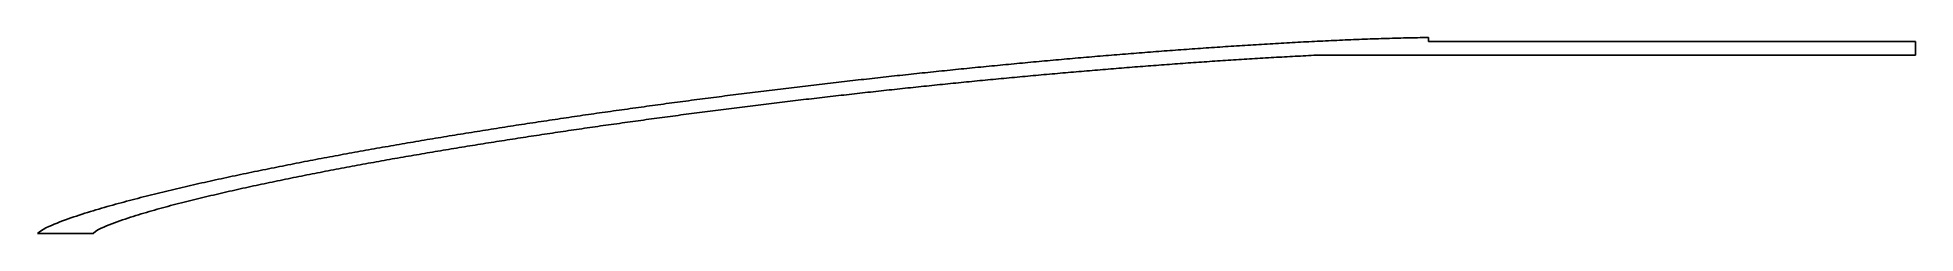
# Model space of a CAD drawing. Extents: x 0 to 270, y 0 to 28.
import ezdxf

# ---------------------------------------------------------------- set-up
doc = ezdxf.new("R2010")
doc.units = 0
doc.layers.add('Shape001', color=7, linetype='CONTINUOUS')

msp = doc.modelspace()

# ---------------------------------------------------------------- linework, layer by layer
at = {"layer": 'Shape001'}
for p, q in [((172.8, 26.9773), (173.2, 27.0029)), ((173.2, 27.0029), (173.6, 27.0282)), ((173.6, 27.0282), (174, 27.0534)), ((174, 27.0534), (174.4, 27.0784)), ((174.4, 27.0784), (174.8, 27.1032)), ((174.8, 27.1032), (175.2, 27.1278)), ((175.2, 27.1278), (175.6, 27.1522)), ((175.6, 27.1522), (176, 27.1765)), ((176, 27.1765), (176.4, 27.2005)), ((176.4, 27.2005), (176.8, 27.2243)), ((176.8, 27.2243), (177.2, 27.248)), ((177.2, 27.248), (177.6, 27.2714)), ((177.6, 27.2714), (178, 27.2946)), ((178, 27.2946), (178.4, 27.3177)), ((178.4, 27.3177), (178.8, 27.3405)), ((178.8, 27.3405), (179.2, 27.3631)), ((179.2, 27.3631), (179.6, 27.3855)), ((179.6, 27.3855), (180, 27.4077)), ((180, 27.4077), (180.4, 27.4297)), ((180.4, 27.4297), (180.8, 27.4514)), ((180.8, 27.4514), (181.2, 27.473)), ((181.2, 27.473), (181.6, 27.4943)), ((181.6, 27.4943), (182, 27.5154)), ((182, 27.5154), (182.4, 27.5363)), ((182.4, 27.5363), (182.8, 27.5569)), ((182.8, 27.5569), (183.2, 27.5773)), ((183.2, 27.5773), (183.6, 27.5975)), ((183.6, 27.5975), (184, 27.6175)), ((184, 27.6175), (184.4, 27.6372)), ((184.4, 27.6372), (184.8, 27.6566)), ((184.8, 27.6566), (185.2, 27.6758)), ((185.2, 27.6758), (185.6, 27.6948)), ((185.6, 27.6948), (186, 27.7135)), ((186, 27.7135), (186.4, 27.7319)), ((186.4, 27.7319), (186.8, 27.7501)), ((186.8, 27.7501), (187.2, 27.7681)), ((187.2, 27.7681), (187.6, 27.7857)), ((187.6, 27.7857), (188, 27.8031)), ((188, 27.8031), (188.4, 27.8202)), ((188.4, 27.8202), (188.8, 27.837)), ((188.8, 27.837), (189.2, 27.8535)), ((189.2, 27.8535), (189.6, 27.8697)), ((189.6, 27.8697), (190, 27.8857)), ((190, 27.8857), (190.4, 27.9013)), ((190.4, 27.9013), (190.8, 27.9166)), ((190.8, 27.9166), (191.2, 27.9316)), ((191.2, 27.9316), (191.6, 27.9462)), ((191.6, 27.9462), (192, 27.9605)), ((192, 27.9605), (192.4, 27.9745)), ((192.4, 27.9745), (192.8, 27.9881)), ((192.8, 27.9881), (193.2, 28.0013)), ((193.2, 28.0013), (193.6, 28.0142)), ((193.6, 28.0142), (194, 28.0267)), ((194, 28.0267), (194.4, 28.0388)), ((194.4, 28.0388), (194.8, 28.0504)), ((194.8, 28.0504), (195.2, 28.0617)), ((195.2, 28.0617), (195.6, 28.0724)), ((195.6, 28.0724), (196, 28.0827)), ((196, 28.0827), (196.4, 28.0925)), ((196.4, 28.0925), (196.8, 28.1018)), ((196.8, 28.1018), (197.2, 28.1106)), ((197.2, 28.1106), (197.6, 28.1187)), ((197.6, 28.1187), (198, 28.1262)), ((198, 28.1262), (198.4, 28.1329)), ((198.4, 28.1329), (198.8, 28.1389)), ((198.8, 28.1389), (199.2, 28.144)), ((199.2, 28.144), (199.6, 28.1479)), ((199.6, 28.1479), (200, 28.15)), ((200, 28.15), (200, 27.6)), ((200, 27.6), (270, 27.6)), ((270, 27.6), (270, 25.6)), ((139.2, 24.2647), (139.6, 24.3029)), ((139.6, 24.3029), (140, 24.3409)), ((140, 24.3409), (140.4, 24.3789)), ((140.4, 24.3789), (140.8, 24.4167)), ((140.8, 24.4167), (141.2, 24.4543)), ((141.2, 24.4543), (141.6, 24.4919)), ((141.6, 24.4919), (142, 24.5292)), ((142, 24.5292), (142.4, 24.5665)), ((142.4, 24.5665), (142.8, 24.6036)), ((142.8, 24.6036), (143.2, 24.6406)), ((143.2, 24.6406), (143.6, 24.6775)), ((143.6, 24.6775), (144, 24.7142)), ((144, 24.7142), (144.4, 24.7508)), ((144.4, 24.7508), (144.8, 24.7873)), ((144.8, 24.7873), (145.2, 24.8236)), ((145.2, 24.8236), (145.6, 24.8598)), ((145.6, 24.8598), (146, 24.8958)), ((146, 24.8958), (146.4, 24.9318)), ((146.4, 24.9318), (146.8, 24.9675)), ((146.8, 24.9675), (147.2, 25.0032)), ((147.2, 25.0032), (147.6, 25.0387)), ((147.6, 25.0387), (148, 25.0741)), ((148, 25.0741), (148.4, 25.1093)), ((148.4, 25.1093), (148.8, 25.1444)), ((148.8, 25.1444), (149.2, 25.1793)), ((149.2, 25.1793), (149.6, 25.2141)), ((149.6, 25.2141), (150, 25.2488)), ((150, 25.2488), (150.4, 25.2834)), ((150.4, 25.2834), (150.8, 25.3178)), ((150.8, 25.3178), (151.2, 25.352)), ((151.2, 25.352), (151.6, 25.3861)), ((151.6, 25.3861), (152, 25.4201)), ((152, 25.4201), (152.4, 25.4539)), ((152.4, 25.4539), (152.8, 25.4876)), ((152.8, 25.4876), (153.2, 25.5212)), ((153.2, 25.5212), (153.6, 25.5546)), ((153.6, 25.5546), (154, 25.5878)), ((154, 25.5878), (154.4, 25.6209)), ((154.4, 25.6209), (154.8, 25.6539)), ((154.8, 25.6539), (155.2, 25.6867)), ((155.2, 25.6867), (155.6, 25.7194)), ((155.6, 25.7194), (156, 25.752)), ((156, 25.752), (156.4, 25.7843)), ((156.4, 25.7843), (156.8, 25.8166)), ((156.8, 25.8166), (157.2, 25.8487)), ((157.2, 25.8487), (157.6, 25.8806)), ((157.6, 25.8806), (158, 25.9124)), ((158, 25.9124), (158.4, 25.944)), ((158.4, 25.944), (158.8, 25.9755)), ((158.8, 25.9755), (159.2, 26.0069)), ((159.2, 26.0069), (159.6, 26.0381)), ((159.6, 26.0381), (160, 26.0691)), ((160, 26.0691), (160.4, 26.1)), ((160.4, 26.1), (160.8, 26.1307)), ((160.8, 26.1307), (161.2, 26.1613)), ((161.2, 26.1613), (161.6, 26.1917)), ((161.6, 26.1917), (162, 26.222)), ((162, 26.222), (162.4, 26.2521)), ((162.752, 24.3026), (162.368, 24.2742)), ((162.4, 26.2521), (162.8, 26.2821)), ((163.136, 24.3309), (162.752, 24.3026)), ((162.8, 26.2821), (163.2, 26.3119)), ((163.52, 24.359), (163.136, 24.3309)), ((163.2, 26.3119), (163.6, 26.3415)), ((163.904, 24.3869), (163.52, 24.359)), ((163.6, 26.3415), (164, 26.371)), ((164.288, 24.4148), (163.904, 24.3869)), ((164, 26.371), (164.4, 26.4003)), ((164.672, 24.4425), (164.288, 24.4148)), ((164.4, 26.4003), (164.8, 26.4294)), ((165.056, 24.47), (164.672, 24.4425)), ((164.8, 26.4294), (165.2, 26.4584)), ((165.44, 24.4974), (165.056, 24.47)), ((165.2, 26.4584), (165.6, 26.4873)), ((165.824, 24.5246), (165.44, 24.4974)), ((165.6, 26.4873), (166, 26.5159)), ((166.208, 24.5517), (165.824, 24.5246)), ((166, 26.5159), (166.4, 26.5444)), ((166.592, 24.5786), (166.208, 24.5517)), ((166.4, 26.5444), (166.8, 26.5728)), ((166.976, 24.6054), (166.592, 24.5786)), ((166.8, 26.5728), (167.2, 26.601)), ((167.36, 24.632), (166.976, 24.6054)), ((167.2, 26.601), (167.6, 26.629)), ((167.744, 24.6585), (167.36, 24.632)), ((167.6, 26.629), (168, 26.6568)), ((168.128, 24.6848), (167.744, 24.6585)), ((168, 26.6568), (168.4, 26.6845)), ((168.512, 24.711), (168.128, 24.6848)), ((168.4, 26.6845), (168.8, 26.712)), ((168.896, 24.737), (168.512, 24.711)), ((168.8, 26.712), (169.2, 26.7393)), ((169.28, 24.7629), (168.896, 24.737)), ((169.2, 26.7393), (169.6, 26.7664)), ((169.664, 24.7886), (169.28, 24.7629)), ((169.6, 26.7664), (170, 26.7934)), ((170.048, 24.8141), (169.664, 24.7886)), ((170, 26.7934), (170.4, 26.8202)), ((170.432, 24.8395), (170.048, 24.8141)), ((170.4, 26.8202), (170.8, 26.8468)), ((170.816, 24.8647), (170.432, 24.8395)), ((170.8, 26.8468), (171.2, 26.8733)), ((171.2, 24.8898), (170.816, 24.8647)), ((171.2, 26.8733), (171.6, 26.8996)), ((171.584, 24.9147), (171.2, 24.8898)), ((171.968, 24.9394), (171.584, 24.9147)), ((171.6, 26.8996), (172, 26.9257)), ((172.352, 24.964), (171.968, 24.9394)), ((172, 26.9257), (172.4, 26.9516)), ((172.736, 24.9884), (172.352, 24.964)), ((172.4, 26.9516), (172.8, 26.9773)), ((173.12, 25.0127), (172.736, 24.9884)), ((173.504, 25.0367), (173.12, 25.0127)), ((173.888, 25.0606), (173.504, 25.0367)), ((174.272, 25.0844), (173.888, 25.0606)), ((174.656, 25.1079), (174.272, 25.0844)), ((175.04, 25.1313), (174.656, 25.1079)), ((175.424, 25.1545), (175.04, 25.1313)), ((175.808, 25.1776), (175.424, 25.1545)), ((176.192, 25.2004), (175.808, 25.1776)), ((176.576, 25.2231), (176.192, 25.2004)), ((176.96, 25.2456), (176.576, 25.2231)), ((177.344, 25.2679), (176.96, 25.2456)), ((177.728, 25.2901), (177.344, 25.2679)), ((178.112, 25.312), (177.728, 25.2901)), ((178.496, 25.3338), (178.112, 25.312)), ((178.88, 25.3554), (178.496, 25.3338)), ((179.264, 25.3768), (178.88, 25.3554)), ((179.648, 25.398), (179.264, 25.3768)), ((180.032, 25.419), (179.648, 25.398)), ((180.416, 25.4398), (180.032, 25.419)), ((180.8, 25.4604), (180.416, 25.4398)), ((181.184, 25.4809), (180.8, 25.4604)), ((181.568, 25.5011), (181.184, 25.4809)), ((181.952, 25.5211), (181.568, 25.5011)), ((182.336, 25.5409), (181.952, 25.5211)), ((182.72, 25.5605), (182.336, 25.5409)), ((183.104, 25.5799), (182.72, 25.5605)), ((183.488, 25.5991), (183.104, 25.5799)), ((183.872, 25.6), (183.488, 25.5991)), ((184.256, 25.6), (183.872, 25.6)), ((184.64, 25.6), (184.256, 25.6)), ((185.024, 25.6), (184.64, 25.6)), ((185.408, 25.6), (185.024, 25.6)), ((185.792, 25.6), (185.408, 25.6)), ((186.176, 25.6), (185.792, 25.6)), ((186.56, 25.6), (186.176, 25.6)), ((186.944, 25.6), (186.56, 25.6)), ((187.328, 25.6), (186.944, 25.6)), ((187.712, 25.6), (187.328, 25.6)), ((188.096, 25.6), (187.712, 25.6)), ((188.48, 25.6), (188.096, 25.6)), ((188.864, 25.6), (188.48, 25.6)), ((189.248, 25.6), (188.864, 25.6)), ((189.632, 25.6), (189.248, 25.6)), ((190.016, 25.6), (189.632, 25.6)), ((190.4, 25.6), (190.016, 25.6)), ((190.784, 25.6), (190.4, 25.6)), ((191.168, 25.6), (190.784, 25.6)), ((191.552, 25.6), (191.168, 25.6)), ((191.936, 25.6), (191.552, 25.6)), ((192.32, 25.6), (191.936, 25.6)), ((192.704, 25.6), (192.32, 25.6)), ((193.088, 25.6), (192.704, 25.6)), ((193.472, 25.6), (193.088, 25.6)), ((193.856, 25.6), (193.472, 25.6)), ((194.24, 25.6), (193.856, 25.6)), ((194.624, 25.6), (194.24, 25.6)), ((195.008, 25.6), (194.624, 25.6)), ((195.392, 25.6), (195.008, 25.6)), ((195.776, 25.6), (195.392, 25.6)), ((196.16, 25.6), (195.776, 25.6)), ((196.544, 25.6), (196.16, 25.6)), ((196.928, 25.6), (196.544, 25.6)), ((197.312, 25.6), (196.928, 25.6)), ((197.696, 25.6), (197.312, 25.6)), ((198.08, 25.6), (197.696, 25.6)), ((198.464, 25.6), (198.08, 25.6)), ((198.848, 25.6), (198.464, 25.6)), ((199.232, 25.6), (198.848, 25.6)), ((199.616, 25.6), (199.232, 25.6)), ((200, 25.6), (199.616, 25.6)), ((270, 25.6), (200, 25.6)), ((113.6, 21.5548), (114, 21.6011)), ((114, 21.6011), (114.4, 21.6472)), ((114.4, 21.6472), (114.8, 21.6933)), ((114.8, 21.6933), (115.2, 21.7392)), ((115.2, 21.7392), (115.6, 21.7851)), ((115.6, 21.7851), (116, 21.8307)), ((116, 21.8307), (116.4, 21.8763)), ((116.4, 21.8763), (116.8, 21.9217)), ((116.8, 21.9217), (117.2, 21.967)), ((117.2, 21.967), (117.6, 22.0122)), ((117.6, 22.0122), (118, 22.0573)), ((118, 22.0573), (118.4, 22.1022)), ((118.4, 22.1022), (118.8, 22.147)), ((118.8, 22.147), (119.2, 22.1917)), ((119.2, 22.1917), (119.6, 22.2363)), ((119.6, 22.2363), (120, 22.2807)), ((120, 22.2807), (120.4, 22.325)), ((120.4, 22.325), (120.8, 22.3692)), ((120.8, 22.3692), (121.2, 22.4132)), ((121.2, 22.4132), (121.6, 22.4572)), ((121.6, 22.4572), (122, 22.501)), ((122, 22.501), (122.4, 22.5446)), ((122.4, 22.5446), (122.8, 22.5882)), ((122.8, 22.5882), (123.2, 22.6316)), ((123.2, 22.6316), (123.6, 22.6749)), ((123.6, 22.6749), (124, 22.7181)), ((124, 22.7181), (124.4, 22.7611)), ((124.4, 22.7611), (124.8, 22.8041)), ((124.8, 22.8041), (125.2, 22.8469)), ((125.2, 22.8469), (125.6, 22.8895)), ((125.6, 22.8895), (126, 22.9321)), ((126, 22.9321), (126.4, 22.9745)), ((126.4, 22.9745), (126.8, 23.0168)), ((126.8, 23.0168), (127.2, 23.059)), ((127.2, 23.059), (127.6, 23.101)), ((127.6, 23.101), (128, 23.1429)), ((128, 23.1429), (128.4, 23.1847)), ((128.4, 23.1847), (128.8, 23.2264)), ((128.8, 23.2264), (129.2, 23.2679)), ((129.2, 23.2679), (129.6, 23.3093)), ((129.6, 23.3093), (130, 23.3506)), ((130, 23.3506), (130.4, 23.3918)), ((130.4, 23.3918), (130.8, 23.4328)), ((130.8, 23.4328), (131.2, 23.4737)), ((131.2, 23.4737), (131.6, 23.5145)), ((131.6, 23.5145), (132, 23.5551)), ((132.032, 21.6148), (131.648, 21.5762)), ((132, 23.5551), (132.4, 23.5956)), ((132.416, 21.6532), (132.032, 21.6148)), ((132.4, 23.5956), (132.8, 23.636)), ((132.8, 21.6916), (132.416, 21.6532)), ((132.8, 23.636), (133.2, 23.6763)), ((133.184, 21.7298), (132.8, 21.6916)), ((133.568, 21.7679), (133.184, 21.7298)), ((133.2, 23.6763), (133.6, 23.7164)), ((133.952, 21.8059), (133.568, 21.7679)), ((133.6, 23.7164), (134, 23.7564)), ((134.336, 21.8438), (133.952, 21.8059)), ((134, 23.7564), (134.4, 23.7963)), ((134.72, 21.8816), (134.336, 21.8438)), ((134.4, 23.7963), (134.8, 23.836)), ((135.104, 21.9192), (134.72, 21.8816)), ((134.8, 23.836), (135.2, 23.8757)), ((135.488, 21.9567), (135.104, 21.9192)), ((135.2, 23.8757), (135.6, 23.9151)), ((135.872, 21.9941), (135.488, 21.9567)), ((135.6, 23.9151), (136, 23.9545)), ((136.256, 22.0314), (135.872, 21.9941)), ((136, 23.9545), (136.4, 23.9937)), ((136.64, 22.0686), (136.256, 22.0314)), ((136.4, 23.9937), (136.8, 24.0328)), ((137.024, 22.1056), (136.64, 22.0686)), ((136.8, 24.0328), (137.2, 24.0718)), ((137.408, 22.1425), (137.024, 22.1056)), ((137.2, 24.0718), (137.6, 24.1106)), ((137.792, 22.1793), (137.408, 22.1425)), ((137.6, 24.1106), (138, 24.1494)), ((138.176, 22.216), (137.792, 22.1793)), ((138, 24.1494), (138.4, 24.1879)), ((138.56, 22.2526), (138.176, 22.216)), ((138.4, 24.1879), (138.8, 24.2264)), ((138.944, 22.289), (138.56, 22.2526)), ((138.8, 24.2264), (139.2, 24.2647)), ((139.328, 22.3254), (138.944, 22.289)), ((139.712, 22.3616), (139.328, 22.3254)), ((140.096, 22.3976), (139.712, 22.3616)), ((140.48, 22.4336), (140.096, 22.3976)), ((140.864, 22.4694), (140.48, 22.4336)), ((141.248, 22.5052), (140.864, 22.4694)), ((141.632, 22.5407), (141.248, 22.5052)), ((142.016, 22.5762), (141.632, 22.5407)), ((142.4, 22.6116), (142.016, 22.5762)), ((142.784, 22.6468), (142.4, 22.6116)), ((143.168, 22.6819), (142.784, 22.6468)), ((143.552, 22.7169), (143.168, 22.6819)), ((143.936, 22.7518), (143.552, 22.7169)), ((144.32, 22.7865), (143.936, 22.7518)), ((144.704, 22.8211), (144.32, 22.7865)), ((145.088, 22.8556), (144.704, 22.8211)), ((145.472, 22.89), (145.088, 22.8556)), ((145.856, 22.9242), (145.472, 22.89)), ((146.24, 22.9583), (145.856, 22.9242)), ((146.624, 22.9923), (146.24, 22.9583)), ((147.008, 23.0262), (146.624, 22.9923)), ((147.392, 23.0599), (147.008, 23.0262)), ((147.776, 23.0935), (147.392, 23.0599)), ((148.16, 23.127), (147.776, 23.0935)), ((148.544, 23.1604), (148.16, 23.127)), ((148.928, 23.1936), (148.544, 23.1604)), ((149.312, 23.2268), (148.928, 23.1936)), ((149.696, 23.2597), (149.312, 23.2268)), ((150.08, 23.2926), (149.696, 23.2597)), ((150.464, 23.3253), (150.08, 23.2926)), ((150.848, 23.3579), (150.464, 23.3253)), ((151.232, 23.3904), (150.848, 23.3579)), ((151.616, 23.4227), (151.232, 23.3904)), ((152, 23.4549), (151.616, 23.4227)), ((152.384, 23.487), (152, 23.4549)), ((152.768, 23.519), (152.384, 23.487)), ((153.152, 23.5508), (152.768, 23.519)), ((153.536, 23.5825), (153.152, 23.5508)), ((153.92, 23.6141), (153.536, 23.5825)), ((154.304, 23.6455), (153.92, 23.6141)), ((154.688, 23.6768), (154.304, 23.6455)), ((155.072, 23.7079), (154.688, 23.6768)), ((155.456, 23.739), (155.072, 23.7079)), ((155.84, 23.7699), (155.456, 23.739)), ((156.224, 23.8006), (155.84, 23.7699)), ((156.608, 23.8313), (156.224, 23.8006)), ((156.992, 23.8617), (156.608, 23.8313)), ((157.376, 23.8921), (156.992, 23.8617)), ((157.76, 23.9223), (157.376, 23.8921)), ((158.144, 23.9524), (157.76, 23.9223)), ((158.528, 23.9824), (158.144, 23.9524)), ((158.912, 24.0122), (158.528, 23.9824)), ((159.296, 24.0418), (158.912, 24.0122)), ((159.68, 24.0714), (159.296, 24.0418)), ((160.064, 24.1008), (159.68, 24.0714)), ((160.448, 24.13), (160.064, 24.1008)), ((160.832, 24.1591), (160.448, 24.13)), ((161.216, 24.1881), (160.832, 24.1591)), ((161.6, 24.217), (161.216, 24.1881)), ((161.984, 24.2456), (161.6, 24.217)), ((162.368, 24.2742), (161.984, 24.2456)), ((92, 18.8652), (92.4, 18.9185)), ((92.4, 18.9185), (92.8, 18.9716)), ((92.8, 18.9716), (93.2, 19.0246)), ((93.2, 19.0246), (93.6, 19.0774)), ((93.6, 19.0774), (94, 19.1301)), ((94, 19.1301), (94.4, 19.1827)), ((94.4, 19.1827), (94.8, 19.2351)), ((94.8, 19.2351), (95.2, 19.2875)), ((95.2, 19.2875), (95.6, 19.3396)), ((95.6, 19.3396), (96, 19.3917)), ((96, 19.3917), (96.4, 19.4436)), ((96.4, 19.4436), (96.8, 19.4954)), ((96.8, 19.4954), (97.2, 19.5471)), ((97.2, 19.5471), (97.6, 19.5986)), ((97.6, 19.5986), (98, 19.65)), ((98, 19.65), (98.4, 19.7013)), ((98.4, 19.7013), (98.8, 19.7524)), ((98.8, 19.7524), (99.2, 19.8034)), ((99.2, 19.8034), (99.6, 19.8543)), ((99.6, 19.8543), (100, 19.9051)), ((100, 19.9051), (100.4, 19.9557)), ((100.4, 19.9557), (100.8, 20.0062)), ((100.8, 20.0062), (101.2, 20.0565)), ((101.2, 20.0565), (101.6, 20.1068)), ((101.6, 20.1068), (102, 20.1569)), ((102, 20.1569), (102.4, 20.2069)), ((102.4, 20.2069), (102.8, 20.2567)), ((102.8, 20.2567), (103.2, 20.3064)), ((103.2, 20.3064), (103.6, 20.356)), ((103.6, 20.356), (104, 20.4055)), ((104, 20.4055), (104.4, 20.4548)), ((104.4, 20.4548), (104.8, 20.5041)), ((104.8, 20.5041), (105.2, 20.5531)), ((105.2, 20.5531), (105.6, 20.6021)), ((105.6, 20.6021), (106, 20.6509)), ((106, 20.6509), (106.4, 20.6996)), ((106.4, 20.6996), (106.8, 20.7482)), ((106.8, 20.7482), (107.2, 20.7967)), ((107.456, 18.9098), (107.072, 18.8637)), ((107.2, 20.7967), (107.6, 20.845)), ((107.84, 18.9557), (107.456, 18.9098)), ((107.6, 20.845), (108, 20.8932)), ((108.224, 19.0016), (107.84, 18.9557)), ((108, 20.8932), (108.4, 20.9413)), ((108.608, 19.0473), (108.224, 19.0016)), ((108.4, 20.9413), (108.8, 20.9892)), ((108.992, 19.0929), (108.608, 19.0473)), ((108.8, 20.9892), (109.2, 21.037)), ((109.376, 19.1384), (108.992, 19.0929)), ((109.2, 21.037), (109.6, 21.0847)), ((109.76, 19.1837), (109.376, 19.1384)), ((109.6, 21.0847), (110, 21.1323)), ((110.144, 19.229), (109.76, 19.1837)), ((110, 21.1323), (110.4, 21.1797)), ((110.528, 19.2741), (110.144, 19.229)), ((110.4, 21.1797), (110.8, 21.2271)), ((110.912, 19.3191), (110.528, 19.2741)), ((110.8, 21.2271), (111.2, 21.2743)), ((111.296, 19.364), (110.912, 19.3191)), ((111.2, 21.2743), (111.6, 21.3213)), ((111.68, 19.4088), (111.296, 19.364)), ((111.6, 21.3213), (112, 21.3683)), ((112.064, 19.4534), (111.68, 19.4088)), ((112, 21.3683), (112.4, 21.4151)), ((112.448, 19.498), (112.064, 19.4534)), ((112.4, 21.4151), (112.8, 21.4618)), ((112.832, 19.5424), (112.448, 19.498)), ((112.8, 21.4618), (113.2, 21.5083)), ((113.216, 19.5867), (112.832, 19.5424)), ((113.2, 21.5083), (113.6, 21.5548)), ((113.6, 19.6309), (113.216, 19.5867)), ((113.984, 19.675), (113.6, 19.6309)), ((114.368, 19.7189), (113.984, 19.675)), ((114.752, 19.7628), (114.368, 19.7189)), ((115.136, 19.8065), (114.752, 19.7628)), ((115.52, 19.8501), (115.136, 19.8065)), ((115.904, 19.8936), (115.52, 19.8501)), ((116.288, 19.9369), (115.904, 19.8936)), ((116.672, 19.9802), (116.288, 19.9369)), ((117.056, 20.0233), (116.672, 19.9802)), ((117.44, 20.0664), (117.056, 20.0233)), ((117.824, 20.1093), (117.44, 20.0664)), ((118.208, 20.152), (117.824, 20.1093)), ((118.592, 20.1947), (118.208, 20.152)), ((118.976, 20.2373), (118.592, 20.1947)), ((119.36, 20.2797), (118.976, 20.2373)), ((119.744, 20.322), (119.36, 20.2797)), ((120.128, 20.3642), (119.744, 20.322)), ((120.512, 20.4063), (120.128, 20.3642)), ((120.896, 20.4483), (120.512, 20.4063)), ((121.28, 20.4902), (120.896, 20.4483)), ((121.664, 20.5319), (121.28, 20.4902)), ((122.048, 20.5735), (121.664, 20.5319)), ((122.432, 20.615), (122.048, 20.5735)), ((122.816, 20.6564), (122.432, 20.615)), ((123.2, 20.6977), (122.816, 20.6564)), ((123.584, 20.7388), (123.2, 20.6977)), ((123.968, 20.7799), (123.584, 20.7388)), ((124.352, 20.8208), (123.968, 20.7799)), ((124.736, 20.8616), (124.352, 20.8208)), ((125.12, 20.9023), (124.736, 20.8616)), ((125.504, 20.9429), (125.12, 20.9023)), ((125.888, 20.9833), (125.504, 20.9429)), ((126.272, 21.0237), (125.888, 20.9833)), ((126.656, 21.0639), (126.272, 21.0237)), ((127.04, 21.104), (126.656, 21.0639)), ((127.424, 21.144), (127.04, 21.104)), ((127.808, 21.1839), (127.424, 21.144)), ((128.192, 21.2236), (127.808, 21.1839)), ((128.576, 21.2633), (128.192, 21.2236)), ((128.96, 21.3028), (128.576, 21.2633)), ((129.344, 21.3422), (128.96, 21.3028)), ((129.728, 21.3815), (129.344, 21.3422)), ((130.112, 21.4207), (129.728, 21.3815)), ((130.496, 21.4597), (130.112, 21.4207)), ((130.88, 21.4987), (130.496, 21.4597)), ((131.264, 21.5375), (130.88, 21.4987)), ((131.648, 21.5762), (131.264, 21.5375)), ((72.8, 16.1464), (73.2, 16.2065)), ((73.2, 16.2065), (73.6, 16.2664)), ((73.6, 16.2664), (74, 16.3261)), ((74, 16.3261), (74.4, 16.3857)), ((74.4, 16.3857), (74.8, 16.4452)), ((74.8, 16.4452), (75.2, 16.5044)), ((75.2, 16.5044), (75.6, 16.5636)), ((75.6, 16.5636), (76, 16.6226)), ((76, 16.6226), (76.4, 16.6814)), ((76.4, 16.6814), (76.8, 16.7401)), ((76.8, 16.7401), (77.2, 16.7987)), ((77.2, 16.7987), (77.6, 16.8571)), ((77.6, 16.8571), (78, 16.9154)), ((78, 16.9154), (78.4, 16.9735)), ((78.4, 16.9735), (78.8, 17.0314)), ((78.8, 17.0314), (79.2, 17.0893)), ((79.2, 17.0893), (79.6, 17.1469)), ((79.6, 17.1469), (80, 17.2045)), ((80, 17.2045), (80.4, 17.2619)), ((80.4, 17.2619), (80.8, 17.3191)), ((80.8, 17.3191), (81.2, 17.3762)), ((81.2, 17.3762), (81.6, 17.4332)), ((81.6, 17.4332), (82, 17.49)), ((82, 17.49), (82.4, 17.5466)), ((82.4, 17.5466), (82.8, 17.6032)), ((82.8, 17.6032), (83.2, 17.6596)), ((83.2, 17.6596), (83.6, 17.7158)), ((83.6, 17.7158), (84, 17.7719)), ((84, 17.7719), (84.4, 17.8279)), ((84.4, 17.8279), (84.8, 17.8837)), ((84.8, 17.8837), (85.2, 17.9394)), ((85.2, 17.9394), (85.6, 17.995)), ((85.6, 17.995), (86, 18.0504)), ((86, 18.0504), (86.4, 18.1057)), ((86.72, 16.2473), (86.336, 16.1946)), ((86.4, 18.1057), (86.8, 18.1608)), ((87.104, 16.3), (86.72, 16.2473)), ((86.8, 18.1608), (87.2, 18.2158)), ((87.488, 16.3525), (87.104, 16.3)), ((87.2, 18.2158), (87.6, 18.2707)), ((87.872, 16.4049), (87.488, 16.3525)), ((87.6, 18.2707), (88, 18.3254)), ((88.256, 16.4571), (87.872, 16.4049)), ((88, 18.3254), (88.4, 18.38)), ((88.64, 16.5093), (88.256, 16.4571)), ((88.4, 18.38), (88.8, 18.4344)), ((89.024, 16.5613), (88.64, 16.5093)), ((88.8, 18.4344), (89.2, 18.4888)), ((89.408, 16.6131), (89.024, 16.5613)), ((89.2, 18.4888), (89.6, 18.5429)), ((89.792, 16.6649), (89.408, 16.6131)), ((89.6, 18.5429), (90, 18.597)), ((90.176, 16.7165), (89.792, 16.6649)), ((90, 18.597), (90.4, 18.6509)), ((90.56, 16.7679), (90.176, 16.7165)), ((90.4, 18.6509), (90.8, 18.7047)), ((90.944, 16.8193), (90.56, 16.7679)), ((90.8, 18.7047), (91.2, 18.7583)), ((91.328, 16.8705), (90.944, 16.8193)), ((91.2, 18.7583), (91.6, 18.8118)), ((91.712, 16.9216), (91.328, 16.8705)), ((91.6, 18.8118), (92, 18.8652)), ((92.096, 16.9726), (91.712, 16.9216)), ((92.48, 17.0234), (92.096, 16.9726)), ((92.864, 17.0741), (92.48, 17.0234)), ((93.248, 17.1247), (92.864, 17.0741)), ((93.632, 17.1752), (93.248, 17.1247)), ((94.016, 17.2255), (93.632, 17.1752)), ((94.4, 17.2757), (94.016, 17.2255)), ((94.784, 17.3258), (94.4, 17.2757)), ((95.168, 17.3758), (94.784, 17.3258)), ((95.552, 17.4256), (95.168, 17.3758)), ((95.936, 17.4753), (95.552, 17.4256)), ((96.32, 17.5249), (95.936, 17.4753)), ((96.704, 17.5743), (96.32, 17.5249)), ((97.088, 17.6237), (96.704, 17.5743)), ((97.472, 17.6729), (97.088, 17.6237)), ((97.856, 17.722), (97.472, 17.6729)), ((98.24, 17.771), (97.856, 17.722)), ((98.624, 17.8198), (98.24, 17.771)), ((99.008, 17.8685), (98.624, 17.8198)), ((99.392, 17.9171), (99.008, 17.8685)), ((99.776, 17.9656), (99.392, 17.9171)), ((100.16, 18.014), (99.776, 17.9656)), ((100.544, 18.0622), (100.16, 18.014)), ((100.928, 18.1103), (100.544, 18.0622)), ((101.312, 18.1583), (100.928, 18.1103)), ((101.696, 18.2062), (101.312, 18.1583)), ((102.08, 18.2539), (101.696, 18.2062)), ((102.464, 18.3015), (102.08, 18.2539)), ((102.848, 18.349), (102.464, 18.3015)), ((103.232, 18.3964), (102.848, 18.349)), ((103.616, 18.4437), (103.232, 18.3964)), ((104, 18.4908), (103.616, 18.4437)), ((104.384, 18.5379), (104, 18.4908)), ((104.768, 18.5848), (104.384, 18.5379)), ((105.152, 18.6316), (104.768, 18.5848)), ((105.536, 18.6782), (105.152, 18.6316)), ((105.92, 18.7248), (105.536, 18.6782)), ((106.304, 18.7712), (105.92, 18.7248)), ((106.688, 18.8175), (106.304, 18.7712)), ((107.072, 18.8637), (106.688, 18.8175)), ((56, 13.477), (56.4, 13.5441)), ((56.4, 13.5441), (56.8, 13.6111)), ((56.8, 13.6111), (57.2, 13.6778)), ((57.2, 13.6778), (57.6, 13.7444)), ((57.6, 13.7444), (58, 13.8108)), ((58, 13.8108), (58.4, 13.877)), ((58.4, 13.877), (58.8, 13.943)), ((58.8, 13.943), (59.2, 14.0089)), ((59.2, 14.0089), (59.6, 14.0746)), ((59.6, 14.0746), (60, 14.14)), ((60, 14.14), (60.4, 14.2053)), ((60.4, 14.2053), (60.8, 14.2705)), ((60.8, 14.2705), (61.2, 14.3354)), ((61.2, 14.3354), (61.6, 14.4002)), ((61.6, 14.4002), (62, 14.4648)), ((62, 14.4648), (62.4, 14.5293)), ((62.4, 14.5293), (62.8, 14.5935)), ((62.8, 14.5935), (63.2, 14.6576)), ((63.2, 14.6576), (63.6, 14.7215)), ((63.6, 14.7215), (64, 14.7853)), ((64, 14.7853), (64.4, 14.8488)), ((64.4, 14.8488), (64.8, 14.9123)), ((64.8, 14.9123), (65.2, 14.9755)), ((65.2, 14.9755), (65.6, 15.0386)), ((65.6, 15.0386), (66, 15.1015)), ((66, 15.1015), (66.4, 15.1642)), ((66.4, 15.1642), (66.8, 15.2268)), ((66.8, 15.2268), (67.2, 15.2893)), ((67.2, 15.2893), (67.6, 15.3515)), ((67.6, 15.3515), (68, 15.4136)), ((68.288, 13.5567), (67.904, 13.497)), ((68, 15.4136), (68.4, 15.4755)), ((68.672, 13.6162), (68.288, 13.5567)), ((68.4, 15.4755), (68.8, 15.5373)), ((69.056, 13.6756), (68.672, 13.6162)), ((68.8, 15.5373), (69.2, 15.5989)), ((69.44, 13.7348), (69.056, 13.6756)), ((69.2, 15.5989), (69.6, 15.6604)), ((69.824, 13.7939), (69.44, 13.7348)), ((69.6, 15.6604), (70, 15.7217)), ((70.208, 13.8528), (69.824, 13.7939)), ((70, 15.7217), (70.4, 15.7828)), ((70.592, 13.9115), (70.208, 13.8528)), ((70.4, 15.7828), (70.8, 15.8438)), ((70.976, 13.9701), (70.592, 13.9115)), ((70.8, 15.8438), (71.2, 15.9046)), ((71.36, 14.0286), (70.976, 13.9701)), ((71.2, 15.9046), (71.6, 15.9653)), ((71.744, 14.0869), (71.36, 14.0286)), ((71.6, 15.9653), (72, 16.0258)), ((72.128, 14.145), (71.744, 14.0869)), ((72, 16.0258), (72.4, 16.0862)), ((72.512, 14.203), (72.128, 14.145)), ((72.4, 16.0862), (72.8, 16.1464)), ((72.896, 14.2608), (72.512, 14.203)), ((73.28, 14.3185), (72.896, 14.2608)), ((73.664, 14.376), (73.28, 14.3185)), ((74.048, 14.4334), (73.664, 14.376)), ((74.432, 14.4907), (74.048, 14.4334)), ((74.816, 14.5478), (74.432, 14.4907)), ((75.2, 14.6047), (74.816, 14.5478)), ((75.584, 14.6615), (75.2, 14.6047)), ((75.968, 14.7181), (75.584, 14.6615)), ((76.352, 14.7746), (75.968, 14.7181)), ((76.736, 14.831), (76.352, 14.7746)), ((77.12, 14.8872), (76.736, 14.831)), ((77.504, 14.9433), (77.12, 14.8872)), ((77.888, 14.9992), (77.504, 14.9433)), ((78.272, 15.055), (77.888, 14.9992)), ((78.656, 15.1107), (78.272, 15.055)), ((79.04, 15.1662), (78.656, 15.1107)), ((79.424, 15.2215), (79.04, 15.1662)), ((79.808, 15.2768), (79.424, 15.2215)), ((80.192, 15.3318), (79.808, 15.2768)), ((80.576, 15.3868), (80.192, 15.3318)), ((80.96, 15.4416), (80.576, 15.3868)), ((81.344, 15.4963), (80.96, 15.4416)), ((81.728, 15.5508), (81.344, 15.4963)), ((82.112, 15.6052), (81.728, 15.5508)), ((82.496, 15.6594), (82.112, 15.6052)), ((82.88, 15.7136), (82.496, 15.6594)), ((83.264, 15.7675), (82.88, 15.7136)), ((83.648, 15.8214), (83.264, 15.7675)), ((84.032, 15.8751), (83.648, 15.8214)), ((84.416, 15.9287), (84.032, 15.8751)), ((84.8, 15.9821), (84.416, 15.9287)), ((85.184, 16.0354), (84.8, 15.9821)), ((85.568, 16.0886), (85.184, 16.0354)), ((85.952, 16.1417), (85.568, 16.0886)), ((86.336, 16.1946), (85.952, 16.1417)), ((40.8, 10.7733), (41.2, 10.8487)), ((41.2, 10.8487), (41.6, 10.9238)), ((41.6, 10.9238), (42, 10.9986)), ((42, 10.9986), (42.4, 11.0732)), ((42.4, 11.0732), (42.8, 11.1476)), ((42.8, 11.1476), (43.2, 11.2217)), ((43.2, 11.2217), (43.6, 11.2956)), ((43.6, 11.2956), (44, 11.3692)), ((44, 11.3692), (44.4, 11.4426)), ((44.4, 11.4426), (44.8, 11.5158)), ((44.8, 11.5158), (45.2, 11.5888)), ((45.2, 11.5888), (45.6, 11.6615)), ((45.6, 11.6615), (46, 11.7339)), ((46, 11.7339), (46.4, 11.8062)), ((46.4, 11.8062), (46.8, 11.8782)), ((46.8, 11.8782), (47.2, 11.9501)), ((47.2, 11.9501), (47.6, 12.0216)), ((47.6, 12.0216), (48, 12.093)), ((48, 12.093), (48.4, 12.1642)), ((48.4, 12.1642), (48.8, 12.2351)), ((48.8, 12.2351), (49.2, 12.3058)), ((49.2, 12.3058), (49.6, 12.3764)), ((49.6, 12.3764), (50, 12.4467)), ((50, 12.4467), (50.4, 12.5168)), ((50.4, 12.5168), (50.8, 12.5867)), ((50.8, 12.5867), (51.2, 12.6563)), ((51.2, 12.6563), (51.6, 12.7258)), ((51.776, 10.8329), (51.392, 10.7654)), ((51.6, 12.7258), (52, 12.7951)), ((52.16, 10.9003), (51.776, 10.8329)), ((52, 12.7951), (52.4, 12.8642)), ((52.544, 10.9674), (52.16, 10.9003)), ((52.4, 12.8642), (52.8, 12.933)), ((52.928, 11.0343), (52.544, 10.9674)), ((52.8, 12.933), (53.2, 13.0017)), ((53.312, 11.101), (52.928, 11.0343)), ((53.2, 13.0017), (53.6, 13.0702)), ((53.696, 11.1675), (53.312, 11.101)), ((53.6, 13.0702), (54, 13.1385)), ((54.08, 11.2338), (53.696, 11.1675)), ((54, 13.1385), (54.4, 13.2066)), ((54.464, 11.2999), (54.08, 11.2338)), ((54.4, 13.2066), (54.8, 13.2745)), ((54.848, 11.3658), (54.464, 11.2999)), ((54.8, 13.2745), (55.2, 13.3422)), ((55.232, 11.4315), (54.848, 11.3658)), ((55.2, 13.3422), (55.6, 13.4097)), ((55.616, 11.497), (55.232, 11.4315)), ((55.6, 13.4097), (56, 13.477)), ((56, 11.5624), (55.616, 11.497)), ((56.384, 11.6275), (56, 11.5624)), ((56.768, 11.6924), (56.384, 11.6275)), ((57.152, 11.7571), (56.768, 11.6924)), ((57.536, 11.8217), (57.152, 11.7571)), ((57.92, 11.886), (57.536, 11.8217)), ((58.304, 11.9502), (57.92, 11.886)), ((58.688, 12.0142), (58.304, 11.9502)), ((59.072, 12.078), (58.688, 12.0142)), ((59.456, 12.1416), (59.072, 12.078)), ((59.84, 12.205), (59.456, 12.1416)), ((60.224, 12.2683), (59.84, 12.205)), ((60.608, 12.3313), (60.224, 12.2683)), ((60.992, 12.3942), (60.608, 12.3313)), ((61.376, 12.457), (60.992, 12.3942)), ((61.76, 12.5195), (61.376, 12.457)), ((62.144, 12.5819), (61.76, 12.5195)), ((62.528, 12.644), (62.144, 12.5819)), ((62.912, 12.7061), (62.528, 12.644)), ((63.296, 12.7679), (62.912, 12.7061)), ((63.68, 12.8296), (63.296, 12.7679)), ((64.064, 12.8911), (63.68, 12.8296)), ((64.448, 12.9524), (64.064, 12.8911)), ((64.832, 13.0136), (64.448, 12.9524)), ((65.216, 13.0746), (64.832, 13.0136)), ((65.6, 13.1354), (65.216, 13.0746)), ((65.984, 13.1961), (65.6, 13.1354)), ((66.368, 13.2566), (65.984, 13.1961)), ((66.752, 13.3169), (66.368, 13.2566)), ((67.136, 13.3771), (66.752, 13.3169)), ((67.52, 13.4371), (67.136, 13.3771)), ((67.904, 13.497), (67.52, 13.4371)), ((27.2, 8.04034), (27.6, 8.12618)), ((27.6, 8.12618), (28, 8.21163)), ((28, 8.21163), (28.4, 8.29671)), ((28.4, 8.29671), (28.8, 8.38142)), ((28.8, 8.38142), (29.2, 8.46577)), ((29.2, 8.46577), (29.6, 8.54976)), ((29.6, 8.54976), (30, 8.63339)), ((30, 8.63339), (30.4, 8.71667)), ((30.4, 8.71667), (30.8, 8.79962)), ((30.8, 8.79962), (31.2, 8.88222)), ((31.2, 8.88222), (31.6, 8.96449)), ((31.6, 8.96449), (32, 9.04643)), ((32, 9.04643), (32.4, 9.12804)), ((32.4, 9.12804), (32.8, 9.20933)), ((32.8, 9.20933), (33.2, 9.2903)), ((33.2, 9.2903), (33.6, 9.37097)), ((33.6, 9.37097), (34, 9.45132)), ((34, 9.45132), (34.4, 9.53136)), ((34.4, 9.53136), (34.8, 9.61111)), ((34.8, 9.61111), (35.2, 9.69056)), ((35.2, 9.69056), (35.6, 9.76971)), ((35.6, 9.76971), (36, 9.84857)), ((36, 9.84857), (36.4, 9.92714)), ((36.4, 9.92714), (36.8, 10.0054)), ((36.8, 10.0054), (37.2, 10.0834)), ((37.568, 8.17442), (37.184, 8.09737)), ((37.2, 10.0834), (37.6, 10.1612)), ((37.952, 8.25116), (37.568, 8.17442)), ((37.6, 10.1612), (38, 10.2386)), ((38.336, 8.32758), (37.952, 8.25116)), ((38, 10.2386), (38.4, 10.3158)), ((38.72, 8.4037), (38.336, 8.32758)), ((38.4, 10.3158), (38.8, 10.3927)), ((39.104, 8.47951), (38.72, 8.4037)), ((38.8, 10.3927), (39.2, 10.4694)), ((39.488, 8.55503), (39.104, 8.47951)), ((39.2, 10.4694), (39.6, 10.5457)), ((39.872, 8.63025), (39.488, 8.55503)), ((39.6, 10.5457), (40, 10.6219)), ((40.256, 8.70518), (39.872, 8.63025)), ((40, 10.6219), (40.4, 10.6977)), ((40.64, 8.77982), (40.256, 8.70518)), ((40.4, 10.6977), (40.8, 10.7733)), ((41.024, 8.85418), (40.64, 8.77982)), ((41.408, 8.92826), (41.024, 8.85418)), ((41.792, 9.00206), (41.408, 8.92826)), ((42.176, 9.07559), (41.792, 9.00206)), ((42.56, 9.14885), (42.176, 9.07559)), ((42.944, 9.22184), (42.56, 9.14885)), ((43.328, 9.29457), (42.944, 9.22184)), ((43.712, 9.36703), (43.328, 9.29457)), ((44.096, 9.43924), (43.712, 9.36703)), ((44.48, 9.51119), (44.096, 9.43924)), ((44.864, 9.58289), (44.48, 9.51119)), ((45.248, 9.65433), (44.864, 9.58289)), ((45.632, 9.72553), (45.248, 9.65433)), ((46.016, 9.79649), (45.632, 9.72553)), ((46.4, 9.8672), (46.016, 9.79649)), ((46.784, 9.93767), (46.4, 9.8672)), ((47.168, 10.0079), (46.784, 9.93767)), ((47.552, 10.0779), (47.168, 10.0079)), ((47.936, 10.1477), (47.552, 10.0779)), ((48.32, 10.2172), (47.936, 10.1477)), ((48.704, 10.2865), (48.32, 10.2172)), ((49.088, 10.3556), (48.704, 10.2865)), ((49.472, 10.4244), (49.088, 10.3556)), ((49.856, 10.4931), (49.472, 10.4244)), ((50.24, 10.5615), (49.856, 10.4931)), ((50.624, 10.6297), (50.24, 10.5615)), ((51.008, 10.6976), (50.624, 10.6297)), ((51.392, 10.7654), (51.008, 10.6976)), ((15.6, 5.34881), (16, 5.44962)), ((16, 5.44962), (16.4, 5.54973)), ((16.4, 5.54973), (16.8, 5.64915)), ((16.8, 5.64915), (17.2, 5.7479)), ((17.2, 5.7479), (17.6, 5.84601)), ((17.6, 5.84601), (18, 5.94348)), ((18, 5.94348), (18.4, 6.04034)), ((18.4, 6.04034), (18.8, 6.13659)), ((18.8, 6.13659), (19.2, 6.23226)), ((19.2, 6.23226), (19.6, 6.32736)), ((19.6, 6.32736), (20, 6.4219)), ((20, 6.4219), (20.4, 6.5159)), ((20.4, 6.5159), (20.8, 6.60936)), ((20.8, 6.60936), (21.2, 6.7023)), ((21.2, 6.7023), (21.6, 6.79473)), ((21.6, 6.79473), (22, 6.88666)), ((22, 6.88666), (22.4, 6.97809)), ((22.4, 6.97809), (22.8, 7.06905)), ((22.8, 7.06905), (23.2, 7.15954)), ((23.2, 7.15954), (23.6, 7.24956)), ((23.6, 7.24956), (24, 7.33913)), ((24, 7.33913), (24.4, 7.42826)), ((24.4, 7.42826), (24.8, 7.51695)), ((24.896, 5.43066), (24.512, 5.33952)), ((24.8, 7.51695), (25.2, 7.60521)), ((25.28, 5.52121), (24.896, 5.43066)), ((25.2, 7.60521), (25.6, 7.69305)), ((25.664, 5.61118), (25.28, 5.52121)), ((25.6, 7.69305), (26, 7.78048)), ((26.048, 5.7006), (25.664, 5.61118)), ((26, 7.78048), (26.4, 7.8675)), ((26.432, 5.78947), (26.048, 5.7006)), ((26.4, 7.8675), (26.8, 7.95411)), ((26.816, 5.87782), (26.432, 5.78947)), ((26.8, 7.95411), (27.2, 8.04034)), ((27.2, 5.96564), (26.816, 5.87782)), ((27.584, 6.05296), (27.2, 5.96564)), ((27.968, 6.13978), (27.584, 6.05296)), ((28.352, 6.22611), (27.968, 6.13978)), ((28.736, 6.31198), (28.352, 6.22611)), ((29.12, 6.39737), (28.736, 6.31198)), ((29.504, 6.48231), (29.12, 6.39737)), ((29.888, 6.56681), (29.504, 6.48231)), ((30.272, 6.65087), (29.888, 6.56681)), ((30.656, 6.7345), (30.272, 6.65087)), ((31.04, 6.8177), (30.656, 6.7345)), ((31.424, 6.9005), (31.04, 6.8177)), ((31.808, 6.98289), (31.424, 6.9005)), ((32.192, 7.06488), (31.808, 6.98289)), ((32.576, 7.14648), (32.192, 7.06488)), ((32.96, 7.22769), (32.576, 7.14648)), ((33.344, 7.30853), (32.96, 7.22769)), ((33.728, 7.38899), (33.344, 7.30853)), ((34.112, 7.46909), (33.728, 7.38899)), ((34.496, 7.54883), (34.112, 7.46909)), ((34.88, 7.62821), (34.496, 7.54883)), ((35.264, 7.70725), (34.88, 7.62821)), ((35.648, 7.78594), (35.264, 7.70725)), ((36.032, 7.86429), (35.648, 7.78594)), ((36.416, 7.94231), (36.032, 7.86429)), ((36.8, 8.02001), (36.416, 7.94231)), ((37.184, 8.09737), (36.8, 8.02001)), ((6, 2.6319), (6.4, 2.76159)), ((6.4, 2.76159), (6.8, 2.88916)), ((6.8, 2.88916), (7.2, 3.01478)), ((7.2, 3.01478), (7.6, 3.13858)), ((7.6, 3.13858), (8, 3.26067)), ((8, 3.26067), (8.4, 3.38116)), ((8.4, 3.38116), (8.8, 3.50013)), ((8.8, 3.50013), (9.2, 3.61766)), ((9.2, 3.61766), (9.6, 3.73385)), ((9.6, 3.73385), (10, 3.84874)), ((10, 3.84874), (10.4, 3.9624)), ((10.4, 3.9624), (10.8, 4.07489)), ((10.8, 4.07489), (11.2, 4.18627)), ((11.2, 4.18627), (11.6, 4.29657)), ((11.6, 4.29657), (12, 4.40584)), ((12, 4.40584), (12.4, 4.51412)), ((12.4, 4.51412), (12.8, 4.62145)), ((12.8, 4.62145), (13.2, 4.72786)), ((13.2, 4.72786), (13.6, 4.8334)), ((13.6, 4.8334), (14, 4.93808)), ((14, 4.93808), (14.4, 5.04193)), ((14.4, 5.04193), (14.8, 5.14499)), ((14.912, 2.80059), (14.528, 2.68389)), ((14.8, 5.14499), (15.2, 5.24728)), ((15.296, 2.91559), (14.912, 2.80059)), ((15.2, 5.24728), (15.6, 5.34881)), ((15.68, 3.02901), (15.296, 2.91559)), ((16.064, 3.14093), (15.68, 3.02901)), ((16.448, 3.25145), (16.064, 3.14093)), ((16.832, 3.36064), (16.448, 3.25145)), ((17.216, 3.46856), (16.832, 3.36064)), ((17.6, 3.57529), (17.216, 3.46856)), ((17.984, 3.68088), (17.6, 3.57529)), ((18.368, 3.78538), (17.984, 3.68088)), ((18.752, 3.88884), (18.368, 3.78538)), ((19.136, 3.9913), (18.752, 3.88884)), ((19.52, 4.09281), (19.136, 3.9913)), ((19.904, 4.1934), (19.52, 4.09281)), ((20.288, 4.2931), (19.904, 4.1934)), ((20.672, 4.39196), (20.288, 4.2931)), ((21.056, 4.48999), (20.672, 4.39196)), ((21.44, 4.58724), (21.056, 4.48999)), ((21.824, 4.68371), (21.44, 4.58724)), ((22.208, 4.77945), (21.824, 4.68371)), ((22.592, 4.87447), (22.208, 4.77945)), ((22.976, 4.96879), (22.592, 4.87447)), ((23.36, 5.06244), (22.976, 4.96879)), ((23.744, 5.15543), (23.36, 5.06244)), ((24.128, 5.24779), (23.744, 5.15543)), ((24.512, 5.33952), (24.128, 5.24779)), ((0, 0), (0.4, 0.34677)), ((8, 0), (0, 0)), ((0.4, 0.34677), (0.8, 0.58303)), ((0.8, 0.58303), (1.2, 0.79)), ((1.2, 0.79), (1.6, 0.97994)), ((1.6, 0.97994), (2, 1.15811)), ((2, 1.15811), (2.4, 1.32741)), ((2.4, 1.32741), (2.8, 1.48964)), ((2.8, 1.48964), (3.2, 1.64606)), ((3.2, 1.64606), (3.6, 1.79754)), ((3.6, 1.79754), (4, 1.94475)), ((4, 1.94475), (4.4, 2.08822)), ((4.4, 2.08822), (4.8, 2.22836)), ((4.8, 2.22836), (5.2, 2.36551)), ((5.2, 2.36551), (5.6, 2.49994)), ((5.6, 2.49994), (6, 2.6319)), ((8.384, 0.32214), (8, 0)), ((8.768, 0.5416), (8.384, 0.32214)), ((9.152, 0.73387), (8.768, 0.5416)), ((9.536, 0.91031), (9.152, 0.73387)), ((9.92, 1.07583), (9.536, 0.91031)), ((10.304, 1.2331), (9.92, 1.07583)), ((10.688, 1.38381), (10.304, 1.2331)), ((11.072, 1.52911), (10.688, 1.38381)), ((11.456, 1.66982), (11.072, 1.52911)), ((11.84, 1.80658), (11.456, 1.66982)), ((12.224, 1.93986), (11.84, 1.80658)), ((12.608, 2.07004), (12.224, 1.93986)), ((12.992, 2.19744), (12.608, 2.07004)), ((13.376, 2.32233), (12.992, 2.19744)), ((13.76, 2.44491), (13.376, 2.32233)), ((14.144, 2.56538), (13.76, 2.44491)), ((14.528, 2.68389), (14.144, 2.56538))]:
    msp.add_line(p, q, dxfattribs=at)

doc.saveas('drawing.dxf')
